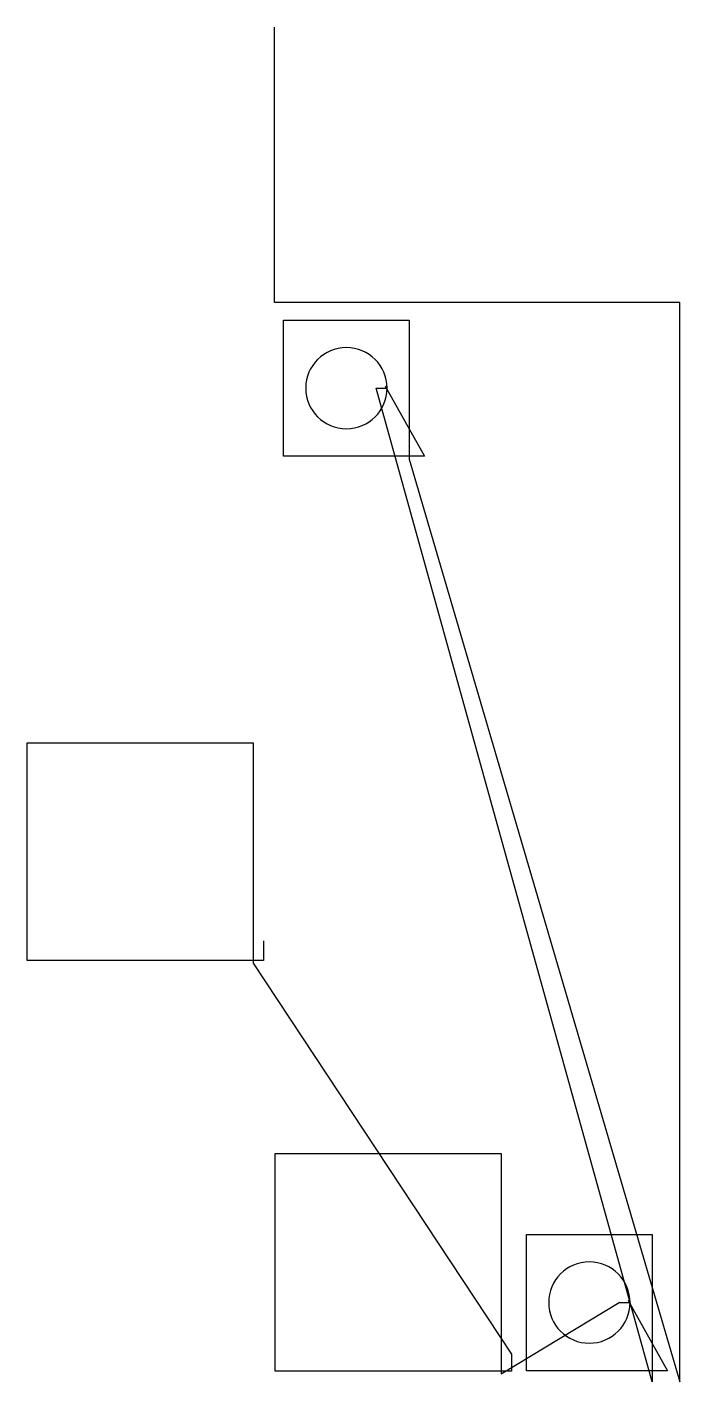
# Model space of a CAD drawing. Header units: metres. Extents: x 20 to 1223, y 0 to 2500.
import ezdxf

# ---------------------------------------------------------------- set-up
doc = ezdxf.new("R2010")
doc.units = ezdxf.units.M

msp = doc.modelspace()

# ---------------------------------------------------------------- linework, layer by layer
at = {"layer": 'TOOL_0'}
for p, q in [((476.549, 2499), (476.549, 2500)), ((476.549, 1991.504), (476.549, 2499)), ((1223.488, 1991.504), (476.549, 1991.504)), ((1223.488, 1), (1223.488, 1991.504)), ((493.122, 1707.998), (493.122, 1959.498)), ((493.122, 1959.498), (724.622, 1959.498)), ((724.622, 1959.498), (724.622, 1707.998)), ((1172.392, 0), (663.873, 1833.748)), ((663.873, 1833.748), (683.873, 1833.748)), ((683.873, 1833.748), (680.337, 1837.284)), ((680.337, 1837.284), (752.622, 1707.998)), ((724.622, 1707.998), (493.122, 1707.998)), ((752.622, 1707.998), (724.622, 1707.998)), ((724.622, 1707.998), (724.622, 1702.998)), ((724.622, 1702.998), (1223.488, 0)), ((20.311, 777.72), (20.311, 1179.22)), ((20.311, 1179.22), (436.811, 1179.22)), ((436.811, 1179.22), (436.811, 777.72)), ((456.004, 813.685), (456.004, 777.78)), ((436.811, 777.72), (20.311, 777.72)), ((456.004, 777.78), (436.811, 777.72)), ((436.811, 777.72), (436.811, 772.767)), ((436.811, 772.767), (913.344, 51.337)), ((477.598, 20.009), (477.598, 421.509)), ((477.598, 421.509), (894.098, 421.509)), ((894.098, 421.509), (894.098, 20.009)), ((940.892, 20.692), (940.892, 272.192)), ((940.892, 272.192), (1172.392, 272.192)), ((1172.392, 272.192), (1172.392, 20.692)), ((894.098, 15.103), (1111.643, 146.441)), ((1111.643, 146.441), (1131.643, 146.441)), ((1131.643, 146.441), (1128.107, 149.977)), ((1128.107, 149.977), (1200.392, 20.692)), ((913.344, 51.337), (913.344, 19.875)), ((894.098, 20.009), (477.598, 20.009)), ((913.344, 19.875), (894.098, 20.009)), ((894.098, 20.009), (894.098, 15.103)), ((1172.392, 20.692), (940.892, 20.692)), ((1200.392, 20.692), (1172.392, 20.692)), ((1172.392, 20.692), (1172.392, 15.692)), ((1172.392, 15.692), (1172.392, 0)), ((1223.488, 0), (1223.488, 1)), ((1223.488, 1), (1223.488, 0)), ((1223.488, 0), (1223.488, 1))]:
    msp.add_line(p, q, dxfattribs=at)
for centre, start, end in [((608.873, 1833.748), 0, 180), ((608.873, 1833.748), 180, 0), ((1056.643, 146.441), 0, 180), ((1056.643, 146.441), 180, 0)]:
    msp.add_arc(centre, 75, start, end, dxfattribs=at)

doc.saveas('drawing.dxf')
